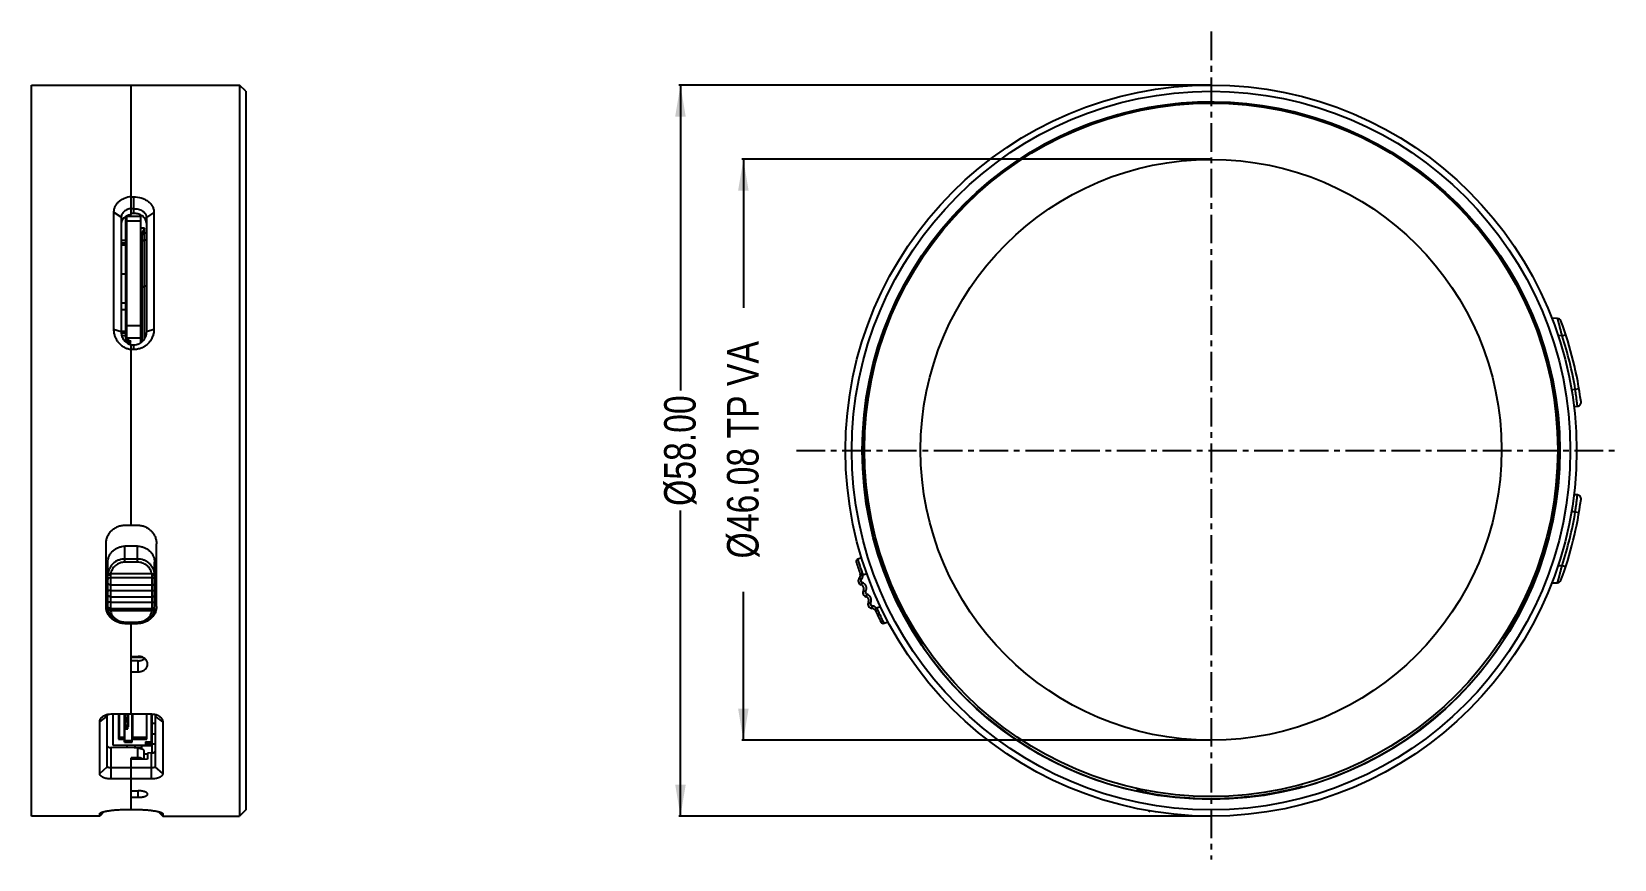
# Model space of a CAD drawing. Header units: millimetres. Extents: x -61 to 249, y -179 to 12.
# Drawn here: x -22.1 to 103.5, y -114.3 to -48.7 of the extents above; entities that cross this region are included whole.
import ezdxf

# ---------------------------------------------------------------- set-up
doc = ezdxf.new("R2010")
doc.units = ezdxf.units.MM
doc.header["$LTSCALE"] = 1.21
doc.header["$MEASUREMENT"] = 0
doc.header["$PDMODE"] = 3
doc.header["$PDSIZE"] = 0.3125
doc.linetypes.add('CENTER', pattern=[0.6, 0.375, -0.075, 0.075, -0.075])
doc.layers.get('0').update_dxf_attribs({"linetype": 'CONTINUOUS'})
doc.layers.get('DEFPOINTS').update_dxf_attribs({"linetype": 'CONTINUOUS'})
doc.layers.add('Dim', color=3, linetype='CONTINUOUS', lineweight=25)
doc.layers.add('IMPORTED13', color=7, linetype='CONTINUOUS')
doc.layers.add('草图', color=7, linetype='CONTINUOUS')
doc.styles.get("Standard").update_dxf_attribs({"font": 'txt', "width": 0.8})
doc.dimstyles.get("Standard").update_dxf_attribs({"dimtxt": 0.15625, "dimasz": 0.1875, "dimexe": 0.125, "dimexo": 0.0625, "dimgap": 0.09, "dimtad": 0, "dimtih": 1, "dimtoh": 1, "dimzin": 4, "dimdsep": 46, "dimtxsty": 'STANDARD', "dimblk": '_FILLED', "dimblk1": '_FILLED', "dimblk2": '_FILLED', "dimcen": 0.09, "dimazin": 1, "dimtp": 0.01, "dimtm": 0.01, "dimtfac": 1, "dimtofl": 0, "dimtmove": 0, "dimatfit": 3, "dimldrblk": '_FILLED', "dimfxl": 1, "dimtolj": 1, "dimtzin": 4, "dimarcsym": 0})

# ---------------------------------------------------------------- blocks, each defined once
blk = doc.blocks.new('_FILLED')
at = {"color": 0, "linetype": 'ByBlock'}
blk.add_solid([(0, 0), (-1, 0.167), (-1, -0.167)], dxfattribs=at)
blk = doc.blocks.new('*D1')
at = {"color": 0, "linetype": 'ByBlock', "lineweight": -2}
for p, q in [((71.41, -58.81), (34.25, -58.81)), ((34.37, -58.81), (34.37, -70.6)), ((34.37, -104.89), (34.37, -93.11)), ((71.41, -104.89), (34.25, -104.89))]:
    blk.add_line(p, q, dxfattribs=at)
at = {"layer": 'DEFPOINTS', "color": 0, "linetype": 'ByBlock'}
for p in [(71.47, -58.81), (71.47, -104.89)]:
    blk.add_point(p, dxfattribs=at)
at = {"color": 0, "linetype": 'ByBlock', "lineweight": -2, "xscale": 2.5, "yscale": 2.5, "zscale": 2.5}
for p, rotation in [((34.37, -58.81), 90), ((34.37, -104.89), 270)]:
    blk.add_blockref('_FILLED', p, dxfattribs=dict(at, rotation=rotation))
at = {"color": 0, "linetype": 'ByBlock', "lineweight": -2, "insert": (34.37, -81.85), "char_height": 2.5, "attachment_point": 5, "rotation": 90}
blk.add_mtext('\\A1;%%C46.08 TP VA', dxfattribs=at)
blk = doc.blocks.new('*D2')
at = {"color": 0, "linetype": 'ByBlock', "lineweight": -2}
for p, q in [((71.41, -52.92), (29.26, -52.92)), ((29.38, -52.92), (29.38, -77.16)), ((29.38, -110.92), (29.38, -86.67)), ((71.41, -110.92), (29.26, -110.92))]:
    blk.add_line(p, q, dxfattribs=at)
at = {"layer": 'DEFPOINTS', "color": 0, "linetype": 'ByBlock'}
for p in [(71.47, -52.92), (71.47, -110.92)]:
    blk.add_point(p, dxfattribs=at)
at = {"color": 0, "linetype": 'ByBlock', "lineweight": -2, "xscale": 2.5, "yscale": 2.5, "zscale": 2.5}
for p, rotation in [((29.38, -52.92), 90), ((29.38, -110.92), 270)]:
    blk.add_blockref('_FILLED', p, dxfattribs=dict(at, rotation=rotation))
at = {"color": 0, "linetype": 'ByBlock', "lineweight": -2, "insert": (29.38, -81.92), "char_height": 2.5, "attachment_point": 5, "rotation": 90}
blk.add_mtext('\\A1;%%C58.00', dxfattribs=at)

msp = doc.modelspace()

# ---------------------------------------------------------------- linework, layer by layer
at = {"color": 6, "linetype": 'CENTER', "ltscale": 5}
for p, q in [((71.471, -48.683), (71.471, -114.341)), ((38.588, -81.915), (103.462, -81.915))]:
    msp.add_line(p, q, dxfattribs=at)
at = {"color": 7, "linetype": 'Continuous'}
for p, q in [((-22.089, -110.915), (-22.089, -52.915)), ((-22.089, -52.915), (-5.589, -52.915)), ((-14.189, -63.189), (-14.189, -52.915)), ((-5.589, -52.915), (-5.589, -110.915)), ((-5.089, -53.415), (-5.589, -52.915)), ((-5.089, -53.415), (-5.089, -110.415)), ((-14.189, -61.78), (-14.189, -61.78)), ((-14.189, -61.78), (-14.189, -61.78)), ((-14.189, -61.786), (-13.989, -61.786)), ((-14.189, -62.722), (-13.989, -62.722)), ((-13.989, -63.102), (-13.989, -61.786)), ((-15.589, -63.006), (-15.589, -72.308)), ((-14.989, -63.398), (-15.589, -63.006)), ((-14.989, -63.398), (-14.989, -72.506)), ((-14.639, -63.355), (-14.639, -73.292)), ((-14.539, -73.034), (-14.539, -63.298)), ((-13.439, -63.358), (-14.539, -63.358)), ((-13.439, -63.708), (-14.539, -63.708)), ((-14.389, -63.237), (-14.389, -63.358)), ((-14.359, -63.358), (-14.359, -63.228)), ((-14.269, -63.204), (-14.269, -63.358)), ((-14.239, -63.358), (-14.239, -63.198)), ((-13.989, -63.102), (-14.189, -63.101)), ((-13.439, -73.372), (-13.439, -63.358)), ((-12.389, -63.022), (-12.989, -63.413)), ((-12.989, -63.413), (-12.989, -72.506)), ((-12.389, -63.022), (-12.389, -72.308)), ((-14.989, -65.22), (-14.639, -65.216)), ((-13.139, -64.285), (-13.439, -64.285)), ((-13.339, -64.659), (-13.439, -64.659)), ((-13.439, -64.753), (-13.339, -64.753)), ((-13.439, -64.803), (-13.339, -64.803)), ((-13.139, -64.285), (-13.339, -64.659)), ((-13.339, -64.659), (-13.339, -73.293)), ((-13.139, -65.211), (-13.339, -65.295)), ((-13.324, -64.817), (-13.139, -64.631)), ((-13.139, -73.048), (-13.139, -64.285)), ((-13.139, -64.631), (-12.989, -64.631)), ((-12.989, -65.211), (-13.139, -65.211)), ((-14.989, -65.442), (-14.639, -65.437)), ((-14.639, -65.615), (-14.989, -65.615)), ((-14.639, -65.589), (-14.539, -65.589)), ((-14.639, -67.915), (-14.989, -67.915)), ((-14.639, -67.877), (-14.539, -67.877)), ((-13.339, -69.036), (-13.139, -68.836)), ((-13.139, -68.836), (-12.989, -68.836)), ((-13.039, -67.877), (-12.989, -67.877)), ((-14.639, -70.215), (-14.989, -70.215)), ((-14.639, -69.299), (-14.539, -69.299)), ((-14.989, -70.713), (-14.639, -70.713)), ((98.961, -71.437), (98.499, -71.412)), ((-14.989, -72.506), (-15.589, -72.308)), ((-14.639, -72.456), (-14.989, -72.456)), ((-14.639, -72.604), (-14.984, -72.604)), ((-14.639, -72.815), (-14.942, -72.815)), ((-13.439, -72.022), (-14.539, -72.022)), ((-13.439, -71.817), (-13.339, -71.817)), ((-13.439, -71.954), (-13.339, -71.954)), ((-12.389, -72.308), (-12.989, -72.506)), ((99.319, -72.807), (98.995, -72.79)), ((99.319, -72.807), (99.604, -72.714)), ((-14.539, -72.978), (-13.439, -72.978)), ((-14.539, -73.068), (-14.539, -73.372)), ((-14.514, -73.068), (-14.264, -73.214)), ((-14.389, -73.458), (-14.389, -73.141)), ((-14.269, -73.214), (-14.269, -73.504)), ((-14.239, -73.513), (-14.239, -73.248)), ((-14.189, -87.832), (-14.189, -73.525)), ((-13.989, -73.547), (-14.189, -73.547)), ((-13.989, -73.901), (-14.189, -73.901)), ((-13.989, -73.901), (-13.989, -73.547)), ((100.06, -77.069), (100.364, -77.053)), ((100.364, -77.053), (100.66, -77.003)), ((100.257, -78.41), (100.536, -78.395)), ((100.536, -85.435), (100.257, -85.42)), ((-14.689, -87.832), (-13.689, -87.832)), ((100.364, -86.778), (100.06, -86.762)), ((100.364, -86.778), (100.66, -86.827)), ((-16.189, -94.282), (-16.189, -89.302)), ((-14.689, -90.765), (-14.689, -89.501)), ((-13.689, -89.501), (-14.689, -89.501)), ((-13.689, -90.765), (-13.689, -89.501)), ((-12.189, -94.282), (-12.189, -89.302)), ((-16.039, -94.394), (-16.039, -90.769)), ((-13.689, -90.517), (-14.689, -90.517)), ((-13.689, -90.765), (-14.689, -90.765)), ((-12.339, -94.394), (-12.339, -90.769)), ((43.744, -90.411), (43.452, -90.517)), ((98.995, -91.04), (99.319, -91.023)), ((99.319, -91.023), (99.604, -91.116)), ((-15.839, -91.804), (-16.039, -91.806)), ((-15.839, -91.804), (-15.839, -94.532)), ((-12.539, -92.004), (-15.839, -92.004)), ((-15.839, -92.573), (-12.539, -92.573)), ((-12.551, -91.701), (-15.826, -91.701)), ((-12.539, -94.532), (-12.539, -91.804)), ((-12.539, -91.804), (-12.339, -91.806)), ((43.579, -92.004), (43.726, -92.139)), ((43.658, -91.804), (43.858, -91.806)), ((43.727, -92.573), (43.79, -92.383)), ((44.172, -91.691), (43.858, -91.806)), ((98.499, -92.418), (98.961, -92.393)), ((-15.839, -93.003), (-12.539, -93.003)), ((-15.839, -93.507), (-12.539, -93.507)), ((-15.839, -93.931), (-12.539, -93.931)), ((43.896, -93.003), (44.071, -93.099)), ((44.104, -93.507), (44.161, -93.315)), ((44.288, -93.931), (44.466, -94.021)), ((-15.839, -94.439), (-12.539, -94.439)), ((-15.839, -94.532), (-15.829, -94.61)), ((-15.829, -94.61), (-12.549, -94.61)), ((-12.549, -94.61), (-12.539, -94.532)), ((44.584, -94.439), (44.593, -94.239)), ((44.788, -94.532), (44.933, -94.394)), ((44.933, -94.394), (45.242, -94.281)), ((-14.689, -95.515), (-14.689, -95.631)), ((-14.689, -95.515), (-13.689, -95.515)), ((-14.689, -95.622), (-13.689, -95.622)), ((-14.689, -95.631), (-13.689, -95.631)), ((-14.189, -102.807), (-14.189, -95.622)), ((-13.689, -95.515), (-13.689, -95.631)), ((45.538, -95.61), (45.851, -95.497)), ((-14.189, -98.24), (-13.639, -98.24)), ((-13.22, -98.346), (-14.189, -98.336)), ((-13.639, -98.589), (-14.189, -98.595)), ((-13.639, -99.458), (-13.639, -98.589)), ((-13.189, -98.465), (-13.189, -98.365)), ((-14.189, -99.458), (-13.639, -99.458)), ((-15.789, -102.807), (-12.589, -102.807)), ((-15.639, -102.807), (-15.639, -105.28)), ((-15.2, -102.807), (-15.2, -104.795)), ((-15.15, -102.807), (-15.15, -104.648)), ((-14.734, -105.053), (-14.734, -102.807)), ((-14.714, -103.981), (-14.714, -102.807)), ((-14.714, -102.834), (-14.464, -102.834)), ((-14.664, -102.834), (-14.664, -103.117)), ((-14.464, -103.981), (-14.464, -102.807)), ((-14.414, -103.261), (-14.414, -102.807)), ((-14.119, -105.053), (-14.119, -102.807)), ((-14.069, -104.648), (-14.069, -102.807)), ((-12.949, -104.795), (-12.949, -102.807)), ((-12.589, -105.014), (-12.589, -102.807)), ((-12.539, -105.904), (-12.539, -102.807)), ((-16.689, -103.439), (-16.089, -102.994)), ((-16.689, -107.539), (-16.689, -103.439)), ((-16.089, -107.009), (-16.089, -102.994)), ((-14.714, -103.264), (-14.464, -103.264)), ((-14.714, -103.408), (-14.464, -103.408)), ((-14.714, -103.838), (-14.464, -103.838)), ((-14.714, -103.981), (-14.464, -103.981)), ((-14.684, -104.906), (-14.684, -103.981)), ((-14.664, -103.117), (-14.414, -103.117)), ((-14.664, -103.408), (-14.664, -103.691)), ((-14.664, -103.691), (-14.414, -103.691)), ((-14.464, -103.261), (-14.414, -103.261)), ((-14.464, -103.834), (-14.414, -103.834)), ((-14.414, -103.834), (-14.414, -103.264)), ((-12.539, -103.528), (-12.289, -103.528)), ((-12.289, -102.994), (-12.289, -107.009)), ((-11.689, -103.439), (-12.289, -102.994)), ((-11.689, -103.439), (-11.689, -107.539)), ((-15.639, -105.28), (-13.057, -105.28)), ((-15.2, -104.795), (-14.734, -104.795)), ((-15.15, -104.648), (-14.684, -104.648)), ((-14.734, -105.053), (-14.119, -105.053)), ((-14.684, -104.906), (-14.119, -104.906)), ((-14.508, -105.495), (-14.508, -105.28)), ((-14.119, -104.795), (-12.949, -104.795)), ((-14.069, -104.648), (-12.949, -104.648)), ((-13.908, -105.28), (-13.908, -105.497)), ((-13.339, -105.576), (-13.339, -105.28)), ((-12.539, -105.339), (-13.339, -105.339)), ((-13.057, -105.014), (-13.057, -105.28)), ((-13.057, -105.014), (-12.589, -105.014)), ((-13.057, -105.133), (-13.007, -105.133)), ((-12.539, -105.185), (-13.057, -105.185)), ((-13.007, -105.014), (-13.007, -105.133)), ((-12.589, -104.867), (-12.539, -104.867)), ((-12.539, -104.39), (-12.289, -104.39)), ((-12.539, -105.169), (-12.289, -105.169)), ((-15.789, -107.961), (-15.789, -105.476)), ((-13.689, -105.506), (-15.789, -105.476)), ((-14.189, -110.386), (-14.189, -106.281)), ((-13.689, -106.281), (-14.189, -106.281)), ((-12.889, -106.405), (-14.189, -106.424)), ((-13.339, -105.497), (-13.928, -105.497)), ((-13.689, -105.506), (-13.689, -106.281)), ((-13.608, -105.511), (-13.608, -105.497)), ((-13.189, -105.737), (-13.189, -106.41)), ((-12.889, -105.997), (-13.189, -105.997)), ((-12.589, -105.904), (-12.889, -105.908)), ((-12.889, -105.908), (-12.889, -106.405)), ((-12.589, -105.904), (-12.487, -105.894)), ((-12.589, -107.961), (-12.589, -105.904)), ((-12.539, -105.863), (-12.382, -105.863)), ((-16.689, -107.539), (-16.089, -107.009)), ((-12.589, -107.078), (-15.789, -107.078)), ((-12.589, -107.961), (-15.789, -107.961)), ((-11.689, -107.539), (-12.289, -107.009)), ((-14.189, -108.903), (-13.639, -108.903)), ((-13.639, -109.416), (-13.639, -108.903)), ((66.291, -108.847), (66.256, -109.024)), ((-14.589, -110.386), (-13.789, -110.386)), ((-14.189, -109.416), (-13.639, -109.416)), ((-5.089, -110.415), (-5.589, -110.915)), ((-16.689, -110.915), (-22.089, -110.915)), ((-16.326, -110.552), (-16.689, -110.915)), ((-16.689, -110.719), (-16.619, -110.65)), ((-16.689, -110.915), (-16.689, -110.719)), ((-12.052, -110.552), (-11.689, -110.915)), ((-11.689, -110.719), (-11.758, -110.65)), ((-11.689, -110.719), (-11.689, -110.915)), ((-11.689, -110.915), (-5.589, -110.915))]:
    msp.add_line(p, q, dxfattribs=at)
for points in [[(-16.039, -94.394), (-16.037, -94.443), (-16.033, -94.5), (-16.026, -94.553)], [(-16.026, -94.553), (-16.004, -94.664), (-15.97, -94.778), (-15.923, -94.889), (-15.864, -94.995), (-15.795, -95.096), (-15.716, -95.19), (-15.627, -95.277), (-15.529, -95.356), (-15.423, -95.425), (-15.31, -95.485), (-15.191, -95.534), (-15.068, -95.573), (-14.942, -95.601), (-14.813, -95.617), (-14.689, -95.622)], [(-13.689, -95.622), (-13.565, -95.617), (-13.436, -95.601), (-13.31, -95.573), (-13.186, -95.534), (-13.068, -95.485), (-12.955, -95.425), (-12.849, -95.356), (-12.751, -95.277), (-12.662, -95.191), (-12.582, -95.097), (-12.513, -94.996), (-12.455, -94.89), (-12.408, -94.779), (-12.373, -94.664), (-12.351, -94.553)], [(-12.351, -94.553), (-12.344, -94.501), (-12.34, -94.443), (-12.339, -94.394)]]:
    msp.add_lwpolyline(points, dxfattribs=at)
for centre, radius in [((71.471, -81.915), 29), ((71.471, -81.915), 28.5), ((71.471, -81.915), 27.669), ((71.471, -81.854), 27.5), ((71.471, -81.854), 23.04)]:
    msp.add_circle(centre, radius, dxfattribs=at)
for centre, radius, start, end in [((71.471, -81.915), 27.65, 285.57771, 258.84297), ((-13.896, -64.142), 1.019, 58.50617, 59.79466), ((98.946, -71.736), 0.3, 20.32819, 87), ((71.471, -81.915), 29.6, 7.48971, 20.32819), ((71.471, -81.915), 29.3, 9.55265, 18.11009), ((100.521, -78.096), 0.3, 273, 7.48971), ((71.471, -81.915), 29.6, 339.67181, 352.51029), ((100.521, -85.734), 0.3, 352.51029, 87), ((71.471, -81.915), 29.3, 341.88991, 350.44735), ((43.52, -90.705), 0.2, 110, 197.45703), ((71.471, -81.915), 29.5, 197.45703, 199.37435), ((43.837, -92.241), 0.35, 137.41652, 251.75474), ((43.358, -91.801), 0.3, 317.41652, 19.37435), ((43.837, -92.241), 0.15, 137.41652, 251.75474), ((43.358, -91.801), 0.5, 317.41652, 359.46372), ((43.633, -92.858), 0.3, 331.16518, 71.75474), ((43.633, -92.858), 0.5, 331.16518, 71.75474), ((98.946, -92.094), 0.3, 273, 339.67181), ((-14.817, -93.402), 1.374, 206.88307, 207.23283), ((44.203, -93.172), 0.35, 151.16518, 253.68728), ((44.203, -93.172), 0.15, 151.16518, 253.68728), ((44.02, -93.795), 0.3, 333.11756, 73.68728), ((44.02, -93.795), 0.5, 333.11756, 73.68728), ((44.6, -94.089), 0.35, 153.11756, 267.44572), ((44.6, -94.089), 0.15, 153.11756, 267.44572), ((44.571, -94.739), 0.3, 25.48789, 87.44572), ((44.571, -94.739), 0.5, 43.57014, 87.44572), ((71.471, -81.915), 29.5, 205.48789, 207.45184), ((45.47, -95.422), 0.2, 207.45184, 290), ((-13.928, -105.697), 0.2, 90, 101.25504), ((-13.809, -105.515), 0.15, 174.45927, 175.08072), ((66.446, -108.042), 1, 222.49664, 259.08787), ((62.14, -78.601), 30.7, 277.44865, 277.70489), ((71.471, -81.915), 27.606, 259.11284, 285.31024)]:
    msp.add_arc(centre, radius, start, end, dxfattribs=at)
msp.add_ellipse((-13.689, -93.439), major_axis=(1.498, 0.076), ratio=0.9394071, start_param=-0.4982486, end_param=-0.0477967, dxfattribs=at)
for points, knots in [([(-14.189, -61.78), (-14.371, -61.797), (-14.641, -61.859), (-14.965, -62.015), (-15.178, -62.164), (-15.327, -62.315), (-15.423, -62.449), (-15.483, -62.553), (-15.53, -62.663), (-15.564, -62.775), (-15.584, -62.89), (-15.589, -62.968), (-15.589, -63.006)], [0, 0, 0, 0, 0.2696089, 0.4008338, 0.5281872, 0.6511634, 0.7111112, 0.7700972, 0.8282722, 0.8858307, 0.9430174, 1, 1, 1, 1]), ([(-14.189, -62.72), (-14.242, -62.727), (-14.347, -62.748), (-14.498, -62.796), (-14.636, -62.862), (-14.757, -62.944), (-14.857, -63.042), (-14.932, -63.152), (-14.978, -63.272), (-14.989, -63.356), (-14.989, -63.398)], [0, 0, 0, 0, 0.1422144, 0.2810211, 0.4149846, 0.5429745, 0.664482, 0.7799546, 0.89097, 1, 1, 1, 1]), ([(-13.989, -61.786), (-13.788, -61.786), (-13.486, -61.828), (-13.118, -61.972), (-12.872, -62.121), (-12.698, -62.277), (-12.585, -62.419), (-12.514, -62.531), (-12.459, -62.648), (-12.418, -62.77), (-12.394, -62.895), (-12.389, -62.98), (-12.389, -63.022)], [0, 0, 0, 0, 0.2692823, 0.4010664, 0.5290719, 0.652479, 0.7124879, 0.7714041, 0.8293801, 0.8866303, 0.9434306, 1, 1, 1, 1]), ([(-13.989, -62.722), (-13.925, -62.722), (-13.8, -62.73), (-13.617, -62.765), (-13.445, -62.824), (-13.292, -62.906), (-13.163, -63.009), (-13.08, -63.112), (-13.033, -63.202), (-13.007, -63.27), (-12.992, -63.341), (-12.989, -63.389), (-12.989, -63.413)], [0, 0, 0, 0, 0.1412571, 0.2805359, 0.4158216, 0.5453018, 0.6677303, 0.782995, 0.8384586, 0.8928309, 0.9465458, 1, 1, 1, 1]), ([(-14.614, -63.339), (-14.671, -63.373), (-14.774, -63.451), (-14.877, -63.573), (-14.935, -63.679), (-14.966, -63.762), (-14.984, -63.846), (-14.989, -63.904), (-14.989, -63.932)], [0, 0, 0, 0, 0.2708625, 0.5246871, 0.6464812, 0.7656601, 0.8831541, 1, 1, 1, 1]), ([(-14.189, -63.189), (-14.265, -63.201), (-14.413, -63.237), (-14.551, -63.301), (-14.614, -63.339)], [0, 0, 0, 0, 0.5118183, 1, 1, 1, 1]), ([(-13.383, -63.261), (-13.472, -63.21), (-13.67, -63.13), (-13.881, -63.103), (-13.989, -63.102)], [0, 0, 0, 0, 0.4884309, 1, 1, 1, 1]), ([(-12.989, -63.87), (-12.989, -63.842), (-12.993, -63.784), (-13.012, -63.7), (-13.043, -63.617), (-13.101, -63.51), (-13.203, -63.386), (-13.307, -63.308), (-13.363, -63.273)], [0, 0, 0, 0, 0.1164493, 0.233728, 0.3528455, 0.4746973, 0.7288416, 1, 1, 1, 1]), ([(99.319, -72.807), (99.298, -72.72), (99.255, -72.548), (99.202, -72.336), (99.16, -72.174), (99.13, -72.06), (99.101, -71.952), (99.075, -71.852), (99.05, -71.761), (99.028, -71.68), (99.012, -71.618), (99, -71.575), (98.992, -71.547), (98.985, -71.522), (98.979, -71.5), (98.974, -71.481), (98.969, -71.465), (98.966, -71.455), (98.965, -71.448), (98.963, -71.444), (98.963, -71.441), (98.962, -71.439), (98.962, -71.438), (98.962, -71.437), (98.962, -71.437), (98.961, -71.437)], [0, 0, 0, 0, 0.190606, 0.3747418, 0.4623802, 0.5460045, 0.6248246, 0.6980584, 0.7649388, 0.8247231, 0.8767069, 0.8995679, 0.9202411, 0.938657, 0.9547527, 0.9684719, 0.9797657, 0.9885935, 0.9920719, 0.9949225, 0.9971424, 0.9987293, 0.999285, 0.9996821, 1, 1, 1, 1]), ([(-15.589, -72.308), (-15.589, -72.404), (-15.575, -72.55), (-15.53, -72.739), (-15.467, -72.924), (-15.358, -73.142), (-15.182, -73.376), (-14.97, -73.573), (-14.728, -73.728), (-14.465, -73.836), (-14.281, -73.876), (-14.189, -73.888)], [0, 0, 0, 0, 0.1260084, 0.1893829, 0.2528758, 0.3797854, 0.5062312, 0.6316434, 0.75569, 0.8783679, 1, 1, 1, 1]), ([(-14.989, -72.506), (-14.989, -72.566), (-14.978, -72.685), (-14.933, -72.859), (-14.86, -73.022), (-14.761, -73.17), (-14.64, -73.298), (-14.502, -73.402), (-14.351, -73.48), (-14.243, -73.514), (-14.189, -73.525)], [0, 0, 0, 0, 0.1273748, 0.2555044, 0.383579, 0.5107229, 0.6361841, 0.7595121, 0.8806617, 1, 1, 1, 1]), ([(-12.389, -72.308), (-12.389, -72.36), (-12.394, -72.466), (-12.418, -72.623), (-12.458, -72.777), (-12.532, -72.976), (-12.661, -73.209), (-12.833, -73.412), (-12.99, -73.552), (-13.117, -73.643), (-13.251, -73.722), (-13.438, -73.808), (-13.684, -73.881), (-13.887, -73.901), (-13.989, -73.901)], [0, 0, 0, 0, 0.0631112, 0.1264801, 0.1900351, 0.253699, 0.3808277, 0.5072687, 0.5701044, 0.632566, 0.6946364, 0.7563268, 0.8786002, 1, 1, 1, 1]), ([(-12.989, -72.506), (-12.989, -72.575), (-13.002, -72.712), (-13.062, -72.91), (-13.143, -73.063), (-13.223, -73.173), (-13.313, -73.274), (-13.44, -73.381), (-13.585, -73.461), (-13.706, -73.505), (-13.83, -73.537), (-13.925, -73.547), (-13.989, -73.547)], [0, 0, 0, 0, 0.1283501, 0.2574416, 0.386157, 0.4500862, 0.5135158, 0.6384138, 0.7607631, 0.8211604, 0.8811146, 1, 1, 1, 1]), ([(-14.514, -73.068), (-14.517, -73.066), (-14.529, -73.058), (-14.539, -73.044), (-14.539, -73.034)], [0, 0, 0, 0, 0.3026542, 1, 1, 1, 1]), ([(-14.264, -73.214), (-14.26, -73.216), (-14.248, -73.224), (-14.239, -73.238), (-14.239, -73.248)], [0, 0, 0, 0, 0.3026796, 1, 1, 1, 1]), ([(100.536, -78.395), (100.536, -78.395), (100.536, -78.393), (100.535, -78.388), (100.535, -78.38), (100.533, -78.368), (100.532, -78.354), (100.529, -78.328), (100.524, -78.289), (100.518, -78.233), (100.51, -78.165), (100.5, -78.086), (100.489, -77.998), (100.477, -77.901), (100.459, -77.755), (100.434, -77.559), (100.401, -77.311), (100.377, -77.14), (100.364, -77.053)], [0, 0, 0, 0, 0.0012071, 0.004825, 0.0108452, 0.019253, 0.0300275, 0.0431429, 0.0762619, 0.1182871, 0.168809, 0.2273351, 0.2932958, 0.3660498, 0.4448907, 0.6177287, 0.8051557, 1, 1, 1, 1]), ([(100.364, -86.778), (100.377, -86.69), (100.401, -86.52), (100.434, -86.271), (100.459, -86.075), (100.477, -85.93), (100.489, -85.832), (100.5, -85.744), (100.51, -85.665), (100.518, -85.598), (100.524, -85.541), (100.529, -85.502), (100.532, -85.476), (100.533, -85.462), (100.535, -85.45), (100.535, -85.442), (100.536, -85.437), (100.536, -85.435), (100.536, -85.435)], [0, 0, 0, 0, 0.194842, 0.3822688, 0.555107, 0.6339481, 0.7067022, 0.7726631, 0.8311895, 0.8817115, 0.923737, 0.9568563, 0.9699718, 0.9807466, 0.9891545, 0.9951748, 0.9987928, 1, 1, 1, 1]), ([(-16.189, -89.302), (-16.189, -89.254), (-16.184, -89.159), (-16.162, -89.017), (-16.126, -88.878), (-16.06, -88.697), (-15.944, -88.484), (-15.788, -88.297), (-15.643, -88.167), (-15.525, -88.081), (-15.398, -88.006), (-15.221, -87.922), (-14.984, -87.851), (-14.787, -87.832), (-14.689, -87.832)], [0, 0, 0, 0, 0.0613717, 0.1228609, 0.1844971, 0.246302, 0.3703173, 0.4950914, 0.5578213, 0.6207125, 0.6837472, 0.7469052, 0.8733496, 1, 1, 1, 1]), ([(-13.689, -87.832), (-13.59, -87.832), (-13.393, -87.851), (-13.157, -87.922), (-12.979, -88.006), (-12.852, -88.081), (-12.734, -88.167), (-12.589, -88.297), (-12.433, -88.484), (-12.317, -88.697), (-12.251, -88.878), (-12.215, -89.017), (-12.193, -89.159), (-12.189, -89.254), (-12.189, -89.302)], [0, 0, 0, 0, 0.1266504, 0.2530948, 0.3162528, 0.3792875, 0.4421787, 0.5049086, 0.6296827, 0.753698, 0.8155029, 0.8771391, 0.9386283, 1, 1, 1, 1]), ([(-16.039, -90.769), (-16.039, -90.686), (-16.021, -90.519), (-15.957, -90.32), (-15.881, -90.17), (-15.813, -90.063), (-15.734, -89.963), (-15.615, -89.839), (-15.442, -89.707), (-15.247, -89.609), (-15.081, -89.553), (-14.909, -89.513), (-14.777, -89.501), (-14.689, -89.501)], [0, 0, 0, 0, 0.1211068, 0.2428102, 0.3041274, 0.3657668, 0.4277624, 0.490134, 0.6158629, 0.7429751, 0.8070219, 0.8712752, 1, 1, 1, 1]), ([(-13.689, -89.501), (-13.6, -89.501), (-13.468, -89.513), (-13.296, -89.553), (-13.13, -89.609), (-12.935, -89.707), (-12.763, -89.839), (-12.644, -89.963), (-12.565, -90.063), (-12.496, -90.17), (-12.421, -90.32), (-12.356, -90.519), (-12.339, -90.686), (-12.339, -90.769)], [0, 0, 0, 0, 0.1287248, 0.1929781, 0.2570249, 0.3841371, 0.509866, 0.5722376, 0.6342332, 0.6958726, 0.7571898, 0.8788932, 1, 1, 1, 1]), ([(-16.024, -91.607), (-16.026, -91.623), (-16.035, -91.689), (-16.039, -91.755), (-16.039, -91.806)], [0, 0, 0, 0, 0.2441074, 1, 1, 1, 1]), ([(-14.689, -90.517), (-14.769, -90.517), (-14.928, -90.53), (-15.161, -90.591), (-15.378, -90.689), (-15.574, -90.822), (-15.742, -90.986), (-15.877, -91.176), (-15.974, -91.384), (-16.012, -91.532), (-16.024, -91.607)], [0, 0, 0, 0, 0.1279876, 0.2555998, 0.382494, 0.5083868, 0.6330861, 0.7565183, 0.8787498, 1, 1, 1, 1]), ([(-15.826, -91.701), (-15.839, -91.7), (-15.864, -91.695), (-15.901, -91.686), (-15.935, -91.676), (-15.965, -91.663), (-15.986, -91.652), (-16, -91.642), (-16.014, -91.631), (-16.024, -91.618), (-16.024, -91.607)], [0, 0, 0, 0, 0.1715199, 0.3387217, 0.4959906, 0.6382196, 0.7612304, 0.8146456, 0.8624114, 1, 1, 1, 1]), ([(-14.689, -90.765), (-14.757, -90.765), (-14.894, -90.776), (-15.092, -90.829), (-15.277, -90.914), (-15.444, -91.028), (-15.587, -91.169), (-15.701, -91.332), (-15.784, -91.511), (-15.816, -91.637), (-15.826, -91.701)], [0, 0, 0, 0, 0.1279362, 0.2555054, 0.3823722, 0.5082589, 0.6329749, 0.7564423, 0.8787167, 1, 1, 1, 1]), ([(-12.353, -91.607), (-12.365, -91.532), (-12.403, -91.384), (-12.501, -91.176), (-12.636, -90.986), (-12.804, -90.822), (-12.999, -90.689), (-13.217, -90.591), (-13.449, -90.53), (-13.609, -90.517), (-13.689, -90.517)], [0, 0, 0, 0, 0.1212463, 0.2434775, 0.3669095, 0.4916087, 0.6175014, 0.7443954, 0.8720086, 1, 1, 1, 1]), ([(-12.551, -91.701), (-12.561, -91.637), (-12.594, -91.511), (-12.676, -91.332), (-12.791, -91.169), (-12.933, -91.028), (-13.1, -90.914), (-13.286, -90.829), (-13.484, -90.776), (-13.62, -90.765), (-13.689, -90.765)], [0, 0, 0, 0, 0.1212794, 0.2435535, 0.3670208, 0.4917366, 0.6176232, 0.7444899, 0.87206, 1, 1, 1, 1]), ([(-12.551, -91.701), (-12.538, -91.7), (-12.513, -91.695), (-12.476, -91.686), (-12.442, -91.676), (-12.413, -91.663), (-12.391, -91.652), (-12.377, -91.642), (-12.363, -91.631), (-12.354, -91.618), (-12.353, -91.607)], [0, 0, 0, 0, 0.1715199, 0.3387217, 0.4959906, 0.6382196, 0.7612304, 0.8146456, 0.8624114, 1, 1, 1, 1]), ([(-12.339, -91.806), (-12.339, -91.789), (-12.34, -91.722), (-12.346, -91.656), (-12.353, -91.607)], [0, 0, 0, 0, 0.2547874, 1, 1, 1, 1]), ([(43.82, -91.607), (43.794, -91.534), (43.744, -91.392), (43.673, -91.186), (43.61, -91), (43.563, -90.859), (43.531, -90.76), (43.511, -90.698), (43.493, -90.645), (43.479, -90.6), (43.467, -90.566), (43.46, -90.543), (43.456, -90.529), (43.454, -90.523), (43.452, -90.519), (43.452, -90.517), (43.452, -90.517)], [0, 0, 0, 0, 0.2024915, 0.3931348, 0.5659249, 0.7154192, 0.7799247, 0.8369037, 0.8859049, 0.9265395, 0.9584849, 0.9814871, 0.9895741, 0.9953625, 0.9988398, 1, 1, 1, 1]), ([(43.641, -91.701), (43.64, -91.699), (43.642, -91.695), (43.647, -91.69), (43.652, -91.685), (43.659, -91.68), (43.668, -91.674), (43.678, -91.668), (43.694, -91.659), (43.718, -91.648), (43.749, -91.634), (43.784, -91.62), (43.807, -91.612), (43.82, -91.607)], [0, 0, 0, 0, 0.0336652, 0.0605543, 0.0952939, 0.1379837, 0.1884481, 0.2463391, 0.3111903, 0.4594563, 0.6279303, 0.8103741, 1, 1, 1, 1]), ([(43.858, -91.806), (43.857, -91.772), (43.849, -91.704), (43.831, -91.639), (43.82, -91.607)], [0, 0, 0, 0, 0.5013432, 1, 1, 1, 1]), ([(98.961, -92.393), (98.962, -92.393), (98.962, -92.393), (98.962, -92.392), (98.962, -92.391), (98.963, -92.389), (98.963, -92.386), (98.965, -92.382), (98.966, -92.375), (98.969, -92.365), (98.974, -92.349), (98.979, -92.331), (98.985, -92.309), (98.992, -92.283), (99, -92.255), (99.012, -92.212), (99.028, -92.15), (99.05, -92.069), (99.075, -91.978), (99.101, -91.878), (99.13, -91.77), (99.16, -91.656), (99.202, -91.494), (99.255, -91.282), (99.298, -91.11), (99.319, -91.023)], [0, 0, 0, 0, 0.0003178, 0.000715, 0.0012707, 0.0028576, 0.0050774, 0.0079279, 0.0114062, 0.0202338, 0.0315274, 0.0452465, 0.0613421, 0.0797578, 0.1004309, 0.123292, 0.1752757, 0.2350599, 0.3019404, 0.3751743, 0.4539944, 0.5376187, 0.6252571, 0.8093929, 1, 1, 1, 1]), ([(-15.839, -92.004), (-15.864, -92.004), (-15.914, -92.01), (-15.97, -92.035), (-16.005, -92.063), (-16.024, -92.086), (-16.036, -92.112), (-16.039, -92.13), (-16.039, -92.139)], [0, 0, 0, 0, 0.2914308, 0.560153, 0.6818056, 0.7943247, 0.8993126, 1, 1, 1, 1]), ([(-15.839, -92.573), (-15.852, -92.573), (-15.878, -92.571), (-15.916, -92.56), (-15.95, -92.542), (-15.981, -92.518), (-16.006, -92.49), (-16.025, -92.456), (-16.036, -92.421), (-16.039, -92.396), (-16.039, -92.383)], [0, 0, 0, 0, 0.1281458, 0.2558118, 0.382611, 0.5082585, 0.632649, 0.7558681, 0.8781758, 1, 1, 1, 1]), ([(-15.826, -91.701), (-15.828, -91.709), (-15.836, -91.743), (-15.839, -91.778), (-15.839, -91.804)], [0, 0, 0, 0, 0.2442013, 1, 1, 1, 1]), ([(-12.539, -91.804), (-12.539, -91.795), (-12.54, -91.761), (-12.545, -91.726), (-12.551, -91.701)], [0, 0, 0, 0, 0.2546078, 1, 1, 1, 1]), ([(-12.539, -92.004), (-12.513, -92.004), (-12.463, -92.01), (-12.407, -92.035), (-12.372, -92.063), (-12.353, -92.086), (-12.341, -92.112), (-12.339, -92.13), (-12.339, -92.139)], [0, 0, 0, 0, 0.2914308, 0.560153, 0.6818056, 0.7943247, 0.8993126, 1, 1, 1, 1]), ([(-12.539, -92.573), (-12.526, -92.573), (-12.499, -92.571), (-12.462, -92.56), (-12.427, -92.542), (-12.396, -92.518), (-12.371, -92.49), (-12.353, -92.456), (-12.341, -92.421), (-12.339, -92.396), (-12.339, -92.383)], [0, 0, 0, 0, 0.1281458, 0.2558118, 0.382611, 0.5082585, 0.632649, 0.7558681, 0.8781758, 1, 1, 1, 1]), ([(-16.189, -93.417), (-16.189, -93.522), (-16.164, -93.732), (-16.09, -93.93), (-16.043, -94.024)], [0, 0, 0, 0, 0.4984423, 1, 1, 1, 1]), ([(-15.839, -93.003), (-15.852, -93.003), (-15.877, -93.004), (-15.915, -93.009), (-15.949, -93.018), (-15.979, -93.03), (-16.004, -93.044), (-16.023, -93.061), (-16.036, -93.079), (-16.039, -93.093), (-16.039, -93.099)], [0, 0, 0, 0, 0.1630301, 0.3212729, 0.4703004, 0.6063348, 0.7267372, 0.8306293, 0.9198404, 1, 1, 1, 1]), ([(-15.839, -93.507), (-15.852, -93.507), (-15.878, -93.505), (-15.916, -93.494), (-15.95, -93.476), (-15.981, -93.452), (-16.006, -93.423), (-16.025, -93.39), (-16.036, -93.353), (-16.039, -93.328), (-16.039, -93.315)], [0, 0, 0, 0, 0.1275102, 0.2546345, 0.3810669, 0.5065798, 0.631091, 0.7546709, 0.8775262, 1, 1, 1, 1]), ([(-15.839, -93.931), (-15.852, -93.931), (-15.877, -93.932), (-15.915, -93.937), (-15.949, -93.945), (-15.979, -93.956), (-16.004, -93.97), (-16.023, -93.985), (-16.036, -94.002), (-16.039, -94.015), (-16.039, -94.021)], [0, 0, 0, 0, 0.1655586, 0.3260737, 0.4768614, 0.6138874, 0.7342594, 0.8368717, 0.9234613, 1, 1, 1, 1]), ([(-12.539, -93.003), (-12.526, -93.003), (-12.5, -93.004), (-12.463, -93.009), (-12.428, -93.018), (-12.398, -93.03), (-12.373, -93.044), (-12.354, -93.061), (-12.342, -93.079), (-12.339, -93.093), (-12.339, -93.099)], [0, 0, 0, 0, 0.1630301, 0.3212729, 0.4703004, 0.6063348, 0.7267372, 0.8306293, 0.9198404, 1, 1, 1, 1]), ([(-12.539, -93.507), (-12.526, -93.507), (-12.499, -93.505), (-12.462, -93.494), (-12.427, -93.476), (-12.396, -93.452), (-12.371, -93.423), (-12.353, -93.39), (-12.341, -93.353), (-12.339, -93.328), (-12.339, -93.315)], [0, 0, 0, 0, 0.1275102, 0.2546345, 0.3810669, 0.5065798, 0.631091, 0.7546709, 0.8775262, 1, 1, 1, 1]), ([(-12.539, -93.931), (-12.526, -93.931), (-12.5, -93.932), (-12.463, -93.937), (-12.428, -93.945), (-12.398, -93.956), (-12.373, -93.97), (-12.354, -93.985), (-12.342, -94.002), (-12.339, -94.015), (-12.339, -94.021)], [0, 0, 0, 0, 0.1655586, 0.3260737, 0.4768614, 0.6138874, 0.7342594, 0.8368717, 0.9234613, 1, 1, 1, 1]), ([(-14.689, -95.631), (-14.787, -95.631), (-14.934, -95.618), (-15.126, -95.576), (-15.31, -95.517), (-15.527, -95.414), (-15.718, -95.273), (-15.851, -95.142), (-15.938, -95.036), (-16.014, -94.922), (-16.098, -94.763), (-16.169, -94.55), (-16.189, -94.371), (-16.189, -94.282)], [0, 0, 0, 0, 0.1316574, 0.1971949, 0.2623254, 0.3908303, 0.5167625, 0.5787976, 0.6402009, 0.701036, 0.7613908, 0.8809339, 1, 1, 1, 1]), ([(-15.839, -94.439), (-15.852, -94.439), (-15.878, -94.436), (-15.916, -94.425), (-15.95, -94.406), (-15.981, -94.381), (-16.006, -94.351), (-16.025, -94.316), (-16.036, -94.278), (-16.039, -94.252), (-16.039, -94.239)], [0, 0, 0, 0, 0.1250651, 0.2501116, 0.3751473, 0.5001592, 0.625147, 0.7501136, 0.8750568, 1, 1, 1, 1]), ([(-15.839, -94.532), (-15.864, -94.532), (-15.914, -94.525), (-15.971, -94.501), (-16.005, -94.472), (-16.024, -94.448), (-16.036, -94.422), (-16.039, -94.403), (-16.039, -94.394)], [0, 0, 0, 0, 0.2896094, 0.5574118, 0.6791778, 0.7922405, 0.8981542, 1, 1, 1, 1]), ([(-15.829, -94.61), (-15.841, -94.611), (-15.865, -94.613), (-15.901, -94.613), (-15.934, -94.61), (-15.963, -94.603), (-15.988, -94.595), (-16.008, -94.583), (-16.021, -94.569), (-16.026, -94.558), (-16.026, -94.553)], [0, 0, 0, 0, 0.1691274, 0.3317486, 0.4834132, 0.6203328, 0.7398397, 0.8409996, 0.9256741, 1, 1, 1, 1]), ([(-15.829, -94.61), (-15.819, -94.672), (-15.789, -94.795), (-15.708, -94.968), (-15.594, -95.125), (-15.451, -95.261), (-15.283, -95.372), (-15.128, -95.44), (-14.997, -95.478), (-14.862, -95.506), (-14.758, -95.515), (-14.689, -95.515)], [0, 0, 0, 0, 0.1188159, 0.2386855, 0.3603102, 0.4841573, 0.6103824, 0.7387966, 0.8037311, 0.8689982, 1, 1, 1, 1]), ([(-12.189, -94.282), (-12.189, -94.371), (-12.208, -94.55), (-12.28, -94.763), (-12.363, -94.922), (-12.439, -95.036), (-12.527, -95.142), (-12.659, -95.273), (-12.851, -95.414), (-13.067, -95.517), (-13.252, -95.576), (-13.443, -95.618), (-13.59, -95.631), (-13.689, -95.631)], [0, 0, 0, 0, 0.1190661, 0.2386092, 0.298964, 0.3597991, 0.4212024, 0.4832375, 0.6091697, 0.7376746, 0.8028051, 0.8683426, 1, 1, 1, 1]), ([(-13.689, -95.515), (-13.619, -95.515), (-13.516, -95.506), (-13.38, -95.478), (-13.249, -95.44), (-13.094, -95.372), (-12.926, -95.261), (-12.783, -95.125), (-12.669, -94.968), (-12.588, -94.795), (-12.558, -94.672), (-12.549, -94.61)], [0, 0, 0, 0, 0.1309978, 0.196264, 0.2611984, 0.3896129, 0.5158382, 0.6396855, 0.7613103, 0.8811803, 1, 1, 1, 1]), ([(-12.549, -94.61), (-12.536, -94.611), (-12.512, -94.613), (-12.477, -94.613), (-12.444, -94.61), (-12.414, -94.603), (-12.389, -94.595), (-12.37, -94.583), (-12.356, -94.569), (-12.352, -94.558), (-12.351, -94.553)], [0, 0, 0, 0, 0.1691277, 0.3317492, 0.483414, 0.6203335, 0.7398403, 0.8409999, 0.9256742, 1, 1, 1, 1]), ([(-12.539, -94.439), (-12.526, -94.439), (-12.499, -94.436), (-12.462, -94.425), (-12.427, -94.406), (-12.396, -94.381), (-12.371, -94.351), (-12.353, -94.316), (-12.341, -94.278), (-12.339, -94.252), (-12.339, -94.239)], [0, 0, 0, 0, 0.1250651, 0.2501116, 0.3751473, 0.5001592, 0.625147, 0.7501136, 0.8750568, 1, 1, 1, 1]), ([(-12.539, -94.532), (-12.513, -94.532), (-12.463, -94.525), (-12.407, -94.501), (-12.372, -94.472), (-12.353, -94.448), (-12.341, -94.422), (-12.339, -94.403), (-12.339, -94.394)], [0, 0, 0, 0, 0.2896094, 0.5574118, 0.6791778, 0.7922405, 0.8981542, 1, 1, 1, 1]), ([(44.842, -94.61), (44.843, -94.611), (44.847, -94.613), (44.853, -94.613), (44.86, -94.612), (44.868, -94.611), (44.878, -94.608), (44.89, -94.605), (44.907, -94.6), (44.931, -94.591), (44.975, -94.574), (45.008, -94.559), (45.031, -94.548)], [0, 0, 0, 0, 0.0313783, 0.0576396, 0.0919623, 0.1343869, 0.1847068, 0.2425567, 0.307462, 0.4561094, 0.6253268, 1, 1, 1, 1]), ([(45.031, -94.548), (45.025, -94.534), (44.998, -94.48), (44.963, -94.429), (44.933, -94.394)], [0, 0, 0, 0, 0.2493254, 1, 1, 1, 1]), ([(45.538, -95.61), (45.538, -95.61), (45.538, -95.609), (45.537, -95.607), (45.535, -95.604), (45.532, -95.598), (45.528, -95.59), (45.523, -95.579), (45.516, -95.565), (45.508, -95.55), (45.496, -95.524), (45.477, -95.486), (45.451, -95.434), (45.422, -95.374), (45.389, -95.305), (45.352, -95.23), (45.297, -95.116), (45.223, -94.96), (45.129, -94.759), (45.064, -94.62), (45.031, -94.548)], [0, 0, 0, 0, 0.0011704, 0.0026323, 0.0046779, 0.0105159, 0.0186711, 0.0291268, 0.0418597, 0.0568435, 0.0740455, 0.114955, 0.164243, 0.2214966, 0.28624, 0.3579397, 0.4360092, 0.6086787, 0.7986967, 1, 1, 1, 1]), ([(-12.889, -98.855), (-12.889, -98.815), (-12.899, -98.734), (-12.942, -98.617), (-13.013, -98.511), (-13.107, -98.417), (-13.221, -98.34), (-13.351, -98.283), (-13.492, -98.248), (-13.59, -98.24), (-13.639, -98.24)], [0, 0, 0, 0, 0.1118233, 0.2261084, 0.3443992, 0.4675058, 0.5954766, 0.7276934, 0.8630255, 1, 1, 1, 1]), ([(-13.639, -98.589), (-13.591, -98.588), (-13.495, -98.58), (-13.357, -98.546), (-13.229, -98.492), (-13.152, -98.443), (-13.117, -98.415)], [0, 0, 0, 0, 0.2573754, 0.5117396, 0.7600363, 1, 1, 1, 1]), ([(-13.639, -99.458), (-13.59, -99.458), (-13.492, -99.45), (-13.352, -99.416), (-13.222, -99.361), (-13.107, -99.287), (-13.013, -99.195), (-12.942, -99.09), (-12.899, -98.975), (-12.889, -98.894), (-12.889, -98.855)], [0, 0, 0, 0, 0.1378297, 0.2737629, 0.4061493, 0.5338205, 0.6562931, 0.7739089, 0.8878542, 1, 1, 1, 1]), ([(-16.689, -103.439), (-16.689, -103.413), (-16.684, -103.359), (-16.662, -103.281), (-16.625, -103.204), (-16.576, -103.132), (-16.514, -103.065), (-16.415, -102.982), (-16.328, -102.932), (-16.267, -102.905)], [0, 0, 0, 0, 0.1104968, 0.2233741, 0.3400676, 0.4615816, 0.5884475, 0.7207606, 1, 1, 1, 1]), ([(-16.267, -102.905), (-16.194, -102.872), (-16.036, -102.823), (-15.872, -102.807), (-15.789, -102.807)], [0, 0, 0, 0, 0.4924104, 1, 1, 1, 1]), ([(-16.089, -102.994), (-16.089, -102.98), (-16.086, -102.95), (-16.07, -102.893), (-16.046, -102.853), (-16.027, -102.829)], [0, 0, 0, 0, 0.2432657, 0.4913344, 1, 1, 1, 1]), ([(-12.589, -102.807), (-12.505, -102.807), (-12.341, -102.823), (-12.184, -102.872), (-12.11, -102.905)], [0, 0, 0, 0, 0.5077335, 1, 1, 1, 1]), ([(-12.35, -102.829), (-12.331, -102.853), (-12.308, -102.893), (-12.291, -102.95), (-12.289, -102.98), (-12.289, -102.994)], [0, 0, 0, 0, 0.5087444, 0.7568592, 1, 1, 1, 1]), ([(-12.11, -102.905), (-12.049, -102.932), (-11.962, -102.982), (-11.863, -103.065), (-11.802, -103.132), (-11.752, -103.204), (-11.716, -103.281), (-11.694, -103.359), (-11.689, -103.413), (-11.689, -103.439)], [0, 0, 0, 0, 0.2792663, 0.4115913, 0.5384681, 0.6599915, 0.7766934, 0.8895946, 1, 1, 1, 1]), ([(-16.089, -105.334), (-16.089, -105.339), (-16.088, -105.348), (-16.082, -105.367), (-16.066, -105.39), (-16.037, -105.414), (-16, -105.435), (-15.955, -105.452), (-15.903, -105.465), (-15.847, -105.474), (-15.808, -105.476), (-15.789, -105.476)], [0, 0, 0, 0, 0.03827, 0.0778749, 0.1650679, 0.2678116, 0.3879779, 0.5246396, 0.6750121, 0.8350685, 1, 1, 1, 1]), ([(-13.689, -105.506), (-13.656, -105.507), (-13.591, -105.511), (-13.498, -105.525), (-13.412, -105.547), (-13.336, -105.575), (-13.274, -105.609), (-13.233, -105.643), (-13.21, -105.672), (-13.198, -105.693), (-13.19, -105.715), (-13.189, -105.73), (-13.189, -105.737)], [0, 0, 0, 0, 0.1664439, 0.327946, 0.47959, 0.6171741, 0.7376626, 0.8398041, 0.8844441, 0.9253962, 0.9635243, 1, 1, 1, 1]), ([(-13.238, -106.41), (-13.248, -106.4), (-13.273, -106.381), (-13.316, -106.356), (-13.366, -106.334), (-13.444, -106.308), (-13.552, -106.287), (-13.642, -106.281), (-13.689, -106.281)], [0, 0, 0, 0, 0.0921262, 0.1957187, 0.3104052, 0.4351677, 0.7083998, 1, 1, 1, 1]), ([(-12.487, -105.894), (-12.459, -105.89), (-12.42, -105.88), (-12.373, -105.86), (-12.343, -105.843), (-12.32, -105.825), (-12.302, -105.805), (-12.291, -105.784), (-12.289, -105.769), (-12.289, -105.761)], [0, 0, 0, 0, 0.3268808, 0.4728105, 0.6045433, 0.721436, 0.8242137, 0.9154629, 1, 1, 1, 1]), ([(-15.789, -107.961), (-15.846, -107.961), (-15.959, -107.956), (-16.125, -107.934), (-16.278, -107.898), (-16.395, -107.855), (-16.478, -107.814), (-16.532, -107.781), (-16.579, -107.746), (-16.618, -107.708), (-16.649, -107.668), (-16.672, -107.626), (-16.686, -107.583), (-16.689, -107.554), (-16.689, -107.539)], [0, 0, 0, 0, 0.1604664, 0.3168063, 0.4649393, 0.6011046, 0.6637688, 0.7224396, 0.7770125, 0.8275653, 0.87441, 0.9181338, 0.9596382, 1, 1, 1, 1]), ([(-15.789, -107.078), (-15.808, -107.078), (-15.845, -107.077), (-15.9, -107.074), (-15.951, -107.069), (-15.996, -107.062), (-16.03, -107.053), (-16.052, -107.045), (-16.065, -107.039), (-16.075, -107.033), (-16.083, -107.025), (-16.088, -107.018), (-16.089, -107.012), (-16.089, -107.009)], [0, 0, 0, 0, 0.1789445, 0.3521278, 0.5137517, 0.6581917, 0.7803985, 0.8319847, 0.8768739, 0.9151567, 0.9473923, 0.9749069, 1, 1, 1, 1]), ([(-12.289, -107.009), (-12.289, -107.012), (-12.29, -107.018), (-12.295, -107.025), (-12.302, -107.033), (-12.313, -107.039), (-12.326, -107.045), (-12.348, -107.053), (-12.381, -107.062), (-12.426, -107.069), (-12.477, -107.074), (-12.532, -107.077), (-12.57, -107.078), (-12.589, -107.078)], [0, 0, 0, 0, 0.0251233, 0.0526388, 0.0848834, 0.1231742, 0.168073, 0.2196691, 0.3418957, 0.4863541, 0.6479935, 0.8211827, 1, 1, 1, 1]), ([(-11.689, -107.539), (-11.689, -107.554), (-11.692, -107.583), (-11.706, -107.626), (-11.728, -107.668), (-11.759, -107.708), (-11.799, -107.746), (-11.846, -107.781), (-11.899, -107.814), (-11.982, -107.855), (-12.099, -107.898), (-12.253, -107.934), (-12.418, -107.956), (-12.531, -107.961), (-12.589, -107.961)], [0, 0, 0, 0, 0.0404098, 0.0819111, 0.1256418, 0.1724912, 0.2230505, 0.2776302, 0.3363082, 0.3989796, 0.5351589, 0.6833037, 0.8396479, 1, 1, 1, 1]), ([(-12.889, -109.168), (-12.889, -109.16), (-12.891, -109.142), (-12.903, -109.116), (-12.921, -109.091), (-12.946, -109.067), (-12.978, -109.044), (-13.016, -109.022), (-13.06, -109.001), (-13.128, -108.974), (-13.226, -108.946), (-13.354, -108.921), (-13.494, -108.906), (-13.59, -108.903), (-13.639, -108.903)], [0, 0, 0, 0, 0.0302654, 0.0627806, 0.0991332, 0.1403443, 0.1869601, 0.2391827, 0.2969718, 0.360113, 0.5009252, 0.6578542, 0.826039, 1, 1, 1, 1]), ([(-13.639, -109.416), (-13.59, -109.416), (-13.494, -109.413), (-13.355, -109.399), (-13.226, -109.378), (-13.129, -109.353), (-13.06, -109.328), (-13.016, -109.309), (-12.978, -109.289), (-12.946, -109.267), (-12.921, -109.244), (-12.903, -109.219), (-12.891, -109.194), (-12.889, -109.177), (-12.889, -109.168)], [0, 0, 0, 0, 0.1753383, 0.3446377, 0.5021977, 0.6430191, 0.7059189, 0.7633178, 0.8150274, 0.8610509, 0.9016572, 0.9374897, 0.9696977, 1, 1, 1, 1]), ([(66.12, -109.042), (66.062, -109.031), (65.948, -108.998), (65.788, -108.918), (65.644, -108.811), (65.562, -108.724), (65.526, -108.678)], [0, 0, 0, 0, 0.2500005, 0.5000008, 0.7500007, 1, 1, 1, 1]), ([(-16.671, -110.685), (-16.667, -110.681), (-16.656, -110.672), (-16.637, -110.659), (-16.614, -110.646), (-16.574, -110.628), (-16.515, -110.605), (-16.431, -110.579), (-16.333, -110.553), (-16.22, -110.528), (-16.094, -110.503), (-15.904, -110.472), (-15.643, -110.438), (-15.309, -110.409), (-14.954, -110.39), (-14.711, -110.386), (-14.589, -110.386)], [0, 0, 0, 0, 0.0090466, 0.0197991, 0.0323372, 0.0466967, 0.0808884, 0.1222557, 0.1704926, 0.225178, 0.2858083, 0.3518209, 0.4975605, 0.6574346, 0.826518, 1, 1, 1, 1]), ([(-13.789, -110.386), (-13.666, -110.386), (-13.424, -110.39), (-13.069, -110.409), (-12.734, -110.438), (-12.473, -110.472), (-12.283, -110.503), (-12.158, -110.528), (-12.045, -110.553), (-11.946, -110.579), (-11.862, -110.605), (-11.803, -110.628), (-11.764, -110.646), (-11.74, -110.659), (-11.721, -110.672), (-11.711, -110.681), (-11.706, -110.685)], [0, 0, 0, 0, 0.173565, 0.3426375, 0.5024945, 0.6482176, 0.7142225, 0.7748456, 0.8295244, 0.8777556, 0.9191182, 0.953306, 0.9676643, 0.9802011, 0.9909521, 1, 1, 1, 1]), ([(-16.689, -110.719), (-16.689, -110.716), (-16.688, -110.71), (-16.684, -110.702), (-16.679, -110.693), (-16.674, -110.688), (-16.671, -110.685)], [0, 0, 0, 0, 0.212547, 0.4432978, 0.7032834, 1, 1, 1, 1]), ([(-11.706, -110.685), (-11.703, -110.688), (-11.698, -110.693), (-11.693, -110.702), (-11.689, -110.71), (-11.689, -110.716), (-11.689, -110.719)], [0, 0, 0, 0, 0.2969188, 0.5569377, 0.7875875, 1, 1, 1, 1])]:
    msp.add_open_spline(points, degree=3, knots=knots, dxfattribs=at)
at = {"layer": 'IMPORTED13', "color": 6, "linetype": 'Continuous'}
msp.add_line((-13.139, -66.589), (-13.139, -66.289), dxfattribs=at)
at = {"layer": '草图', "color": 4, "linetype": 'Continuous'}
msp.add_arc((67.047, -110.601), 0.5, 167.63121, 180, dxfattribs=at)

# ---------------------------------------------------------------- dimensions: what is measured, and where the dimension line sits
at = {"layer": 'Dim'}
for base, p1, p2, text, picture, middle in [((29.382, -110.915), (71.471, -52.915), (71.471, -110.915), '%%C<>', '*D2', (29.382, -81.915)), ((34.372, -104.894), (71.471, -58.814), (71.471, -104.894), '%%C<> TP VA', '*D1', (34.372, -81.854))]:
    dim = msp.add_linear_dim(base=base, p1=p1, p2=p2, angle=90, text=text, dimstyle='STANDARD', override={"dimtxt": 2.5, "dimasz": 2.5, "dimtih": 0, "dimtoh": 0, "dimzin": 0, "dimpost": '<>', "dimcen": 0.198, "dimadec": 0, "dimazin": 0, "dimtp": 0, "dimtm": 0, "dimtdec": 4, "dimtzin": 0}, dxfattribs=at)
    dim.commit()
    dim.dimension.update_dxf_attribs({"geometry": picture, "text_midpoint": middle})

doc.saveas('drawing.dxf')
